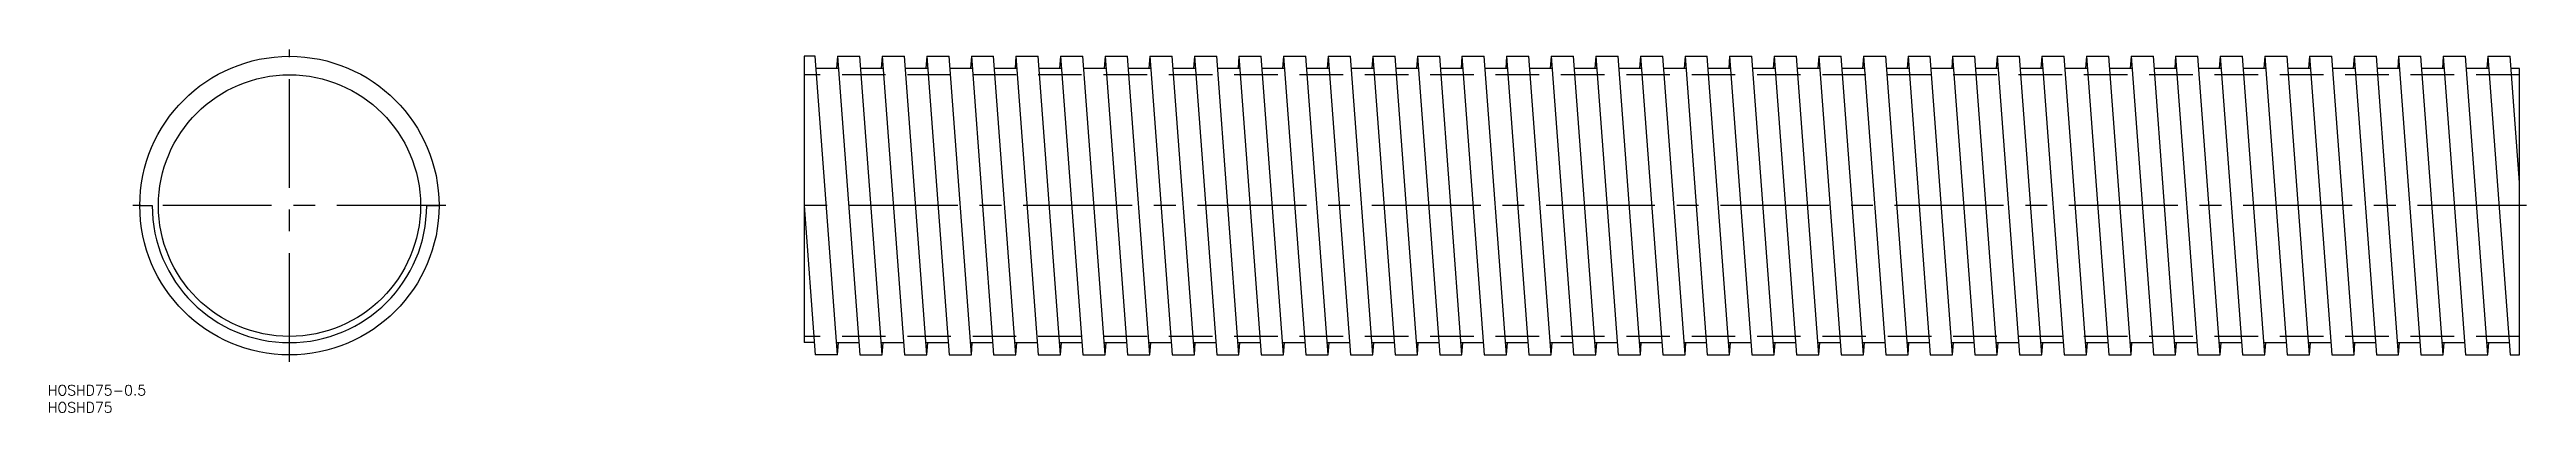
# Model space of a CAD drawing. Extents: x -70 to 652, y -60 to 46.
import ezdxf

# ---------------------------------------------------------------- set-up
doc = ezdxf.new("R2010")
doc.units = 0
doc.linetypes.add('CENTER', pattern=[50.8, 31.75, -6.35, 6.35, -6.35])
doc.linetypes.add('DASHED', pattern=[19.05, 12.7, -6.35])
doc.layers.get('0').update_dxf_attribs({"linetype": 'CONTINUOUS'})
doc.layers.add('CENTER', color=1, linetype='CENTER')
doc.styles.get("Standard").update_dxf_attribs({"font": 'txt.shx', "height": 3, "bigfont": 'bigfont.shx'})

msp = doc.modelspace()

# ---------------------------------------------------------------- linework, layer by layer
at = {"color": 7, "linetype": 'CONTINUOUS'}
for p, q in [((153.25, 43.6), (150, 43.6)), ((150, 43.6), (150, -40)), ((159.75, -43.6), (153.25, 43.6)), ((159.75, 43.6), (159.48, 40)), ((159.75, 43.6), (166.25, -43.6)), ((159.75, 43.6), (166.25, 43.6)), ((172.75, -43.6), (166.25, 43.6)), ((172.75, 43.6), (172.48, 40)), ((172.75, 43.6), (179.25, -43.6)), ((172.75, 43.6), (179.25, 43.6)), ((185.75, -43.6), (179.25, 43.6)), ((185.75, 43.6), (185.48, 40)), ((185.75, 43.6), (192.25, -43.6)), ((185.75, 43.6), (192.25, 43.6)), ((198.75, -43.6), (192.25, 43.6)), ((198.75, 43.6), (198.48, 40)), ((198.75, 43.6), (205.25, -43.6)), ((198.75, 43.6), (205.25, 43.6)), ((211.75, -43.6), (205.25, 43.6)), ((211.75, 43.6), (211.48, 40)), ((211.75, 43.6), (218.25, -43.6)), ((211.75, 43.6), (218.25, 43.6)), ((224.75, -43.6), (218.25, 43.6)), ((224.75, 43.6), (224.48, 40)), ((224.75, 43.6), (231.25, -43.6)), ((224.75, 43.6), (231.25, 43.6)), ((237.75, -43.6), (231.25, 43.6)), ((237.75, 43.6), (237.48, 40)), ((237.75, 43.6), (244.25, -43.6)), ((237.75, 43.6), (244.25, 43.6)), ((250.75, -43.6), (244.25, 43.6)), ((250.75, 43.6), (250.48, 40)), ((250.75, 43.6), (257.25, -43.6)), ((250.75, 43.6), (257.25, 43.6)), ((263.75, -43.6), (257.25, 43.6)), ((263.75, 43.6), (263.48, 40)), ((263.75, 43.6), (270.25, -43.6)), ((263.75, 43.6), (270.25, 43.6)), ((276.75, -43.6), (270.25, 43.6)), ((276.75, 43.6), (276.48, 40)), ((276.75, 43.6), (283.25, -43.6)), ((276.75, 43.6), (283.25, 43.6)), ((289.75, -43.6), (283.25, 43.6)), ((289.75, 43.6), (289.48, 40)), ((289.75, 43.6), (296.25, -43.6)), ((289.75, 43.6), (296.25, 43.6)), ((302.75, -43.6), (296.25, 43.6)), ((302.75, 43.6), (302.48, 40)), ((302.75, 43.6), (309.25, -43.6)), ((302.75, 43.6), (309.25, 43.6)), ((315.75, -43.6), (309.25, 43.6)), ((315.75, 43.6), (315.48, 40)), ((315.75, 43.6), (322.25, -43.6)), ((315.75, 43.6), (322.25, 43.6)), ((328.75, -43.6), (322.25, 43.6)), ((328.75, 43.6), (328.48, 40)), ((328.75, 43.6), (335.25, -43.6)), ((328.75, 43.6), (335.25, 43.6)), ((341.75, -43.6), (335.25, 43.6)), ((341.75, 43.6), (341.48, 40)), ((341.75, 43.6), (348.25, -43.6)), ((341.75, 43.6), (348.25, 43.6)), ((354.75, -43.6), (348.25, 43.6)), ((354.75, 43.6), (354.48, 40)), ((354.75, 43.6), (361.25, -43.6)), ((354.75, 43.6), (361.25, 43.6)), ((367.75, -43.6), (361.25, 43.6)), ((367.75, 43.6), (367.48, 40)), ((367.75, 43.6), (374.25, -43.6)), ((367.75, 43.6), (374.25, 43.6)), ((380.75, -43.6), (374.25, 43.6)), ((380.75, 43.6), (380.48, 40)), ((380.75, 43.6), (387.25, -43.6)), ((380.75, 43.6), (387.25, 43.6)), ((393.75, -43.6), (387.25, 43.6)), ((393.75, 43.6), (393.48, 40)), ((393.75, 43.6), (400.25, -43.6)), ((393.75, 43.6), (400.25, 43.6)), ((406.75, -43.6), (400.25, 43.6)), ((406.75, 43.6), (406.48, 40)), ((406.75, 43.6), (413.25, -43.6)), ((406.75, 43.6), (413.25, 43.6)), ((419.75, -43.6), (413.25, 43.6)), ((419.75, 43.6), (419.48, 40)), ((419.75, 43.6), (426.25, -43.6)), ((419.75, 43.6), (426.25, 43.6)), ((432.75, -43.6), (426.25, 43.6)), ((432.75, 43.6), (432.48, 40)), ((432.75, 43.6), (439.25, -43.6)), ((432.75, 43.6), (439.25, 43.6)), ((445.75, -43.6), (439.25, 43.6)), ((445.75, 43.6), (445.48, 40)), ((445.75, 43.6), (452.25, -43.6)), ((445.75, 43.6), (452.25, 43.6)), ((458.75, -43.6), (452.25, 43.6)), ((458.75, 43.6), (458.48, 40)), ((458.75, 43.6), (465.25, -43.6)), ((458.75, 43.6), (465.25, 43.6)), ((471.75, -43.6), (465.25, 43.6)), ((471.75, 43.6), (471.48, 40)), ((471.75, 43.6), (478.25, -43.6)), ((471.75, 43.6), (478.25, 43.6)), ((484.75, -43.6), (478.25, 43.6)), ((484.75, 43.6), (484.48, 40)), ((484.75, 43.6), (491.25, -43.6)), ((484.75, 43.6), (491.25, 43.6)), ((497.75, -43.6), (491.25, 43.6)), ((497.75, 43.6), (497.48, 40)), ((497.75, 43.6), (504.25, -43.6)), ((497.75, 43.6), (504.25, 43.6)), ((510.75, -43.6), (504.25, 43.6)), ((510.75, 43.6), (510.48, 40)), ((510.75, 43.6), (517.25, -43.6)), ((510.75, 43.6), (517.25, 43.6)), ((523.75, -43.6), (517.25, 43.6)), ((523.75, 43.6), (523.48, 40)), ((523.75, 43.6), (530.25, -43.6)), ((523.75, 43.6), (530.25, 43.6)), ((536.75, -43.6), (530.25, 43.6)), ((536.75, 43.6), (536.48, 40)), ((536.75, 43.6), (543.25, -43.6)), ((536.75, 43.6), (543.25, 43.6)), ((549.75, -43.6), (543.25, 43.6)), ((549.75, 43.6), (549.48, 40)), ((549.75, 43.6), (556.25, -43.6)), ((549.75, 43.6), (556.25, 43.6)), ((562.75, -43.6), (556.25, 43.6)), ((562.75, 43.6), (562.48, 40)), ((562.75, 43.6), (569.25, -43.6)), ((562.75, 43.6), (569.25, 43.6)), ((575.75, -43.6), (569.25, 43.6)), ((575.75, 43.6), (575.48, 40)), ((575.75, 43.6), (582.25, -43.6)), ((575.75, 43.6), (582.25, 43.6)), ((588.75, -43.6), (582.25, 43.6)), ((588.75, 43.6), (588.48, 40)), ((588.75, 43.6), (595.25, -43.6)), ((588.75, 43.6), (595.25, 43.6)), ((601.75, -43.6), (595.25, 43.6)), ((601.75, 43.6), (601.48, 40)), ((601.75, 43.6), (608.25, -43.6)), ((601.75, 43.6), (608.25, 43.6)), ((614.75, -43.6), (608.25, 43.6)), ((614.75, 43.6), (614.48, 40)), ((614.75, 43.6), (621.25, -43.6)), ((614.75, 43.6), (621.25, 43.6)), ((627.75, -43.6), (621.25, 43.6)), ((627.75, 43.6), (627.48, 40)), ((627.75, 43.6), (634.25, -43.6)), ((627.75, 43.6), (634.25, 43.6)), ((640.75, -43.6), (634.25, 43.6)), ((640.75, 43.6), (640.48, 40)), ((640.75, 43.6), (647.25, -43.6)), ((640.75, 43.6), (647.25, 43.6)), ((650, 6.71), (647.25, 43.6)), ((160.02, 40), (153.52, 40)), ((173.02, 40), (166.52, 40)), ((186.02, 40), (179.52, 40)), ((199.02, 40), (192.52, 40)), ((212.02, 40), (205.52, 40)), ((225.02, 40), (218.52, 40)), ((238.02, 40), (231.52, 40)), ((251.02, 40), (244.52, 40)), ((264.02, 40), (257.52, 40)), ((277.02, 40), (270.52, 40)), ((290.02, 40), (283.52, 40)), ((303.02, 40), (296.52, 40)), ((316.02, 40), (309.52, 40)), ((329.02, 40), (322.52, 40)), ((342.02, 40), (335.52, 40)), ((355.02, 40), (348.52, 40)), ((368.02, 40), (361.52, 40)), ((381.02, 40), (374.52, 40)), ((394.02, 40), (387.52, 40)), ((407.02, 40), (400.52, 40)), ((420.02, 40), (413.52, 40)), ((433.02, 40), (426.52, 40)), ((446.02, 40), (439.52, 40)), ((459.02, 40), (452.52, 40)), ((472.02, 40), (465.52, 40)), ((485.02, 40), (478.52, 40)), ((498.02, 40), (491.52, 40)), ((511.02, 40), (504.52, 40)), ((524.02, 40), (517.52, 40)), ((537.02, 40), (530.52, 40)), ((550.02, 40), (543.52, 40)), ((563.02, 40), (556.52, 40)), ((576.02, 40), (569.52, 40)), ((589.02, 40), (582.52, 40)), ((602.02, 40), (595.52, 40)), ((615.02, 40), (608.52, 40)), ((628.02, 40), (621.52, 40)), ((641.02, 40), (634.52, 40)), ((650, 40), (647.52, 40)), ((650, -43.6), (650, 40)), ((-43.6, 0), (-40, 0)), ((40, 0), (43.6, 0)), ((150, 0), (153.25, -43.6)), ((152.98, -40), (150, -40)), ((159.48, -40), (165.98, -40)), ((159.75, -43.6), (160.02, -40)), ((172.48, -40), (178.98, -40)), ((172.75, -43.6), (173.02, -40)), ((185.48, -40), (191.98, -40)), ((185.75, -43.6), (186.02, -40)), ((198.48, -40), (204.98, -40)), ((198.75, -43.6), (199.02, -40)), ((211.48, -40), (217.98, -40)), ((211.75, -43.6), (212.02, -40)), ((224.48, -40), (230.98, -40)), ((224.75, -43.6), (225.02, -40)), ((237.48, -40), (243.98, -40)), ((237.75, -43.6), (238.02, -40)), ((250.48, -40), (256.98, -40)), ((250.75, -43.6), (251.02, -40)), ((263.48, -40), (269.98, -40)), ((263.75, -43.6), (264.02, -40)), ((276.48, -40), (282.98, -40)), ((276.75, -43.6), (277.02, -40)), ((289.48, -40), (295.98, -40)), ((289.75, -43.6), (290.02, -40)), ((302.48, -40), (308.98, -40)), ((302.75, -43.6), (303.02, -40)), ((315.48, -40), (321.98, -40)), ((315.75, -43.6), (316.02, -40)), ((328.48, -40), (334.98, -40)), ((328.75, -43.6), (329.02, -40)), ((341.48, -40), (347.98, -40)), ((341.75, -43.6), (342.02, -40)), ((354.48, -40), (360.98, -40)), ((354.75, -43.6), (355.02, -40)), ((367.48, -40), (373.98, -40)), ((367.75, -43.6), (368.02, -40)), ((380.48, -40), (386.98, -40)), ((380.75, -43.6), (381.02, -40)), ((393.48, -40), (399.98, -40)), ((393.75, -43.6), (394.02, -40)), ((406.48, -40), (412.98, -40)), ((406.75, -43.6), (407.02, -40)), ((419.48, -40), (425.98, -40)), ((419.75, -43.6), (420.02, -40)), ((432.48, -40), (438.98, -40)), ((432.75, -43.6), (433.02, -40)), ((445.48, -40), (451.98, -40)), ((445.75, -43.6), (446.02, -40)), ((458.48, -40), (464.98, -40)), ((458.75, -43.6), (459.02, -40)), ((471.48, -40), (477.98, -40)), ((471.75, -43.6), (472.02, -40)), ((484.48, -40), (490.98, -40)), ((484.75, -43.6), (485.02, -40)), ((497.48, -40), (503.98, -40)), ((497.75, -43.6), (498.02, -40)), ((510.48, -40), (516.98, -40)), ((510.75, -43.6), (511.02, -40)), ((523.48, -40), (529.98, -40)), ((523.75, -43.6), (524.02, -40)), ((536.48, -40), (542.98, -40)), ((536.75, -43.6), (537.02, -40)), ((549.48, -40), (555.98, -40)), ((549.75, -43.6), (550.02, -40)), ((562.48, -40), (568.98, -40)), ((562.75, -43.6), (563.02, -40)), ((575.48, -40), (581.98, -40)), ((575.75, -43.6), (576.02, -40)), ((588.48, -40), (594.98, -40)), ((588.75, -43.6), (589.02, -40)), ((601.48, -40), (607.98, -40)), ((601.75, -43.6), (602.02, -40)), ((614.48, -40), (620.98, -40)), ((614.75, -43.6), (615.02, -40)), ((627.48, -40), (633.98, -40)), ((627.75, -43.6), (628.02, -40)), ((640.48, -40), (646.98, -40)), ((640.75, -43.6), (641.02, -40)), ((159.75, -43.6), (153.25, -43.6)), ((166.25, -43.6), (172.75, -43.6)), ((179.25, -43.6), (185.75, -43.6)), ((192.25, -43.6), (198.75, -43.6)), ((205.25, -43.6), (211.75, -43.6)), ((218.25, -43.6), (224.75, -43.6)), ((231.25, -43.6), (237.75, -43.6)), ((244.25, -43.6), (250.75, -43.6)), ((257.25, -43.6), (263.75, -43.6)), ((270.25, -43.6), (276.75, -43.6)), ((283.25, -43.6), (289.75, -43.6)), ((296.25, -43.6), (302.75, -43.6)), ((309.25, -43.6), (315.75, -43.6)), ((322.25, -43.6), (328.75, -43.6)), ((335.25, -43.6), (341.75, -43.6)), ((348.25, -43.6), (354.75, -43.6)), ((361.25, -43.6), (367.75, -43.6)), ((374.25, -43.6), (380.75, -43.6)), ((387.25, -43.6), (393.75, -43.6)), ((400.25, -43.6), (406.75, -43.6)), ((413.25, -43.6), (419.75, -43.6)), ((426.25, -43.6), (432.75, -43.6)), ((439.25, -43.6), (445.75, -43.6)), ((452.25, -43.6), (458.75, -43.6)), ((465.25, -43.6), (471.75, -43.6)), ((478.25, -43.6), (484.75, -43.6)), ((491.25, -43.6), (497.75, -43.6)), ((504.25, -43.6), (510.75, -43.6)), ((517.25, -43.6), (523.75, -43.6)), ((530.25, -43.6), (536.75, -43.6)), ((543.25, -43.6), (549.75, -43.6)), ((556.25, -43.6), (562.75, -43.6)), ((569.25, -43.6), (575.75, -43.6)), ((582.25, -43.6), (588.75, -43.6)), ((595.25, -43.6), (601.75, -43.6)), ((608.25, -43.6), (614.75, -43.6)), ((621.25, -43.6), (627.75, -43.6)), ((634.25, -43.6), (640.75, -43.6)), ((647.25, -43.6), (650, -43.6))]:
    msp.add_line(p, q, dxfattribs=at)
at = {"color": 3, "linetype": 'DASHED'}
for p, q in [((650, 38.2), (150, 38.2)), ((650, -38.2), (150, -38.2))]:
    msp.add_line(p, q, dxfattribs=at)
at = {"color": 7, "linetype": 'CONTINUOUS'}
for radius in [43.6, 38.2]:
    msp.add_circle((0, 0), radius, dxfattribs=at)
msp.add_arc((0, 0), 40, 180, 0, dxfattribs=at)
at = {"layer": 'CENTER', "color": 1, "linetype": 'CENTER'}
for p, q in [((0, -45.6), (0, 45.6)), ((45.6, 0), (-45.6, 0)), ((652, 0), (148, 0))]:
    msp.add_line(p, q, dxfattribs=at)

# ---------------------------------------------------------------- texts
at = {"color": 7, "linetype": 'CONTINUOUS'}
for s, p in [('HOSHD75-0.5', (-70.44, -55.43)), ('HOSHD75', (-70.44, -60.43))]:
    msp.add_text(s, height=3, dxfattribs=at).set_placement(p)

doc.saveas('drawing.dxf')
